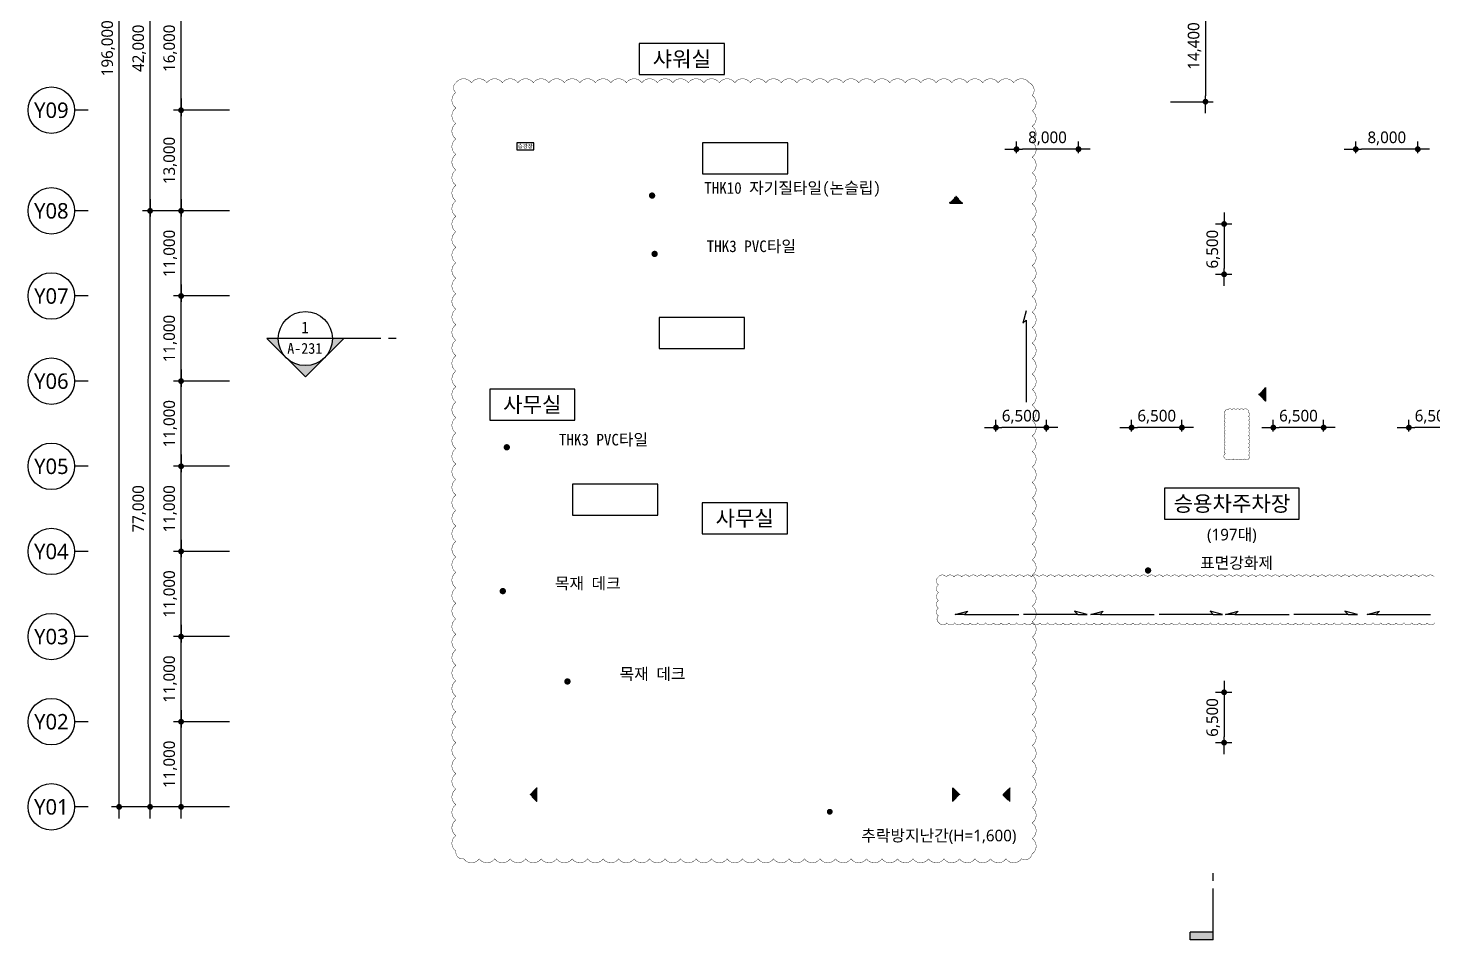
# Model space of a CAD drawing. Header units: millimetres. Extents: x 3546612 to 5615882, y 547008 to 3162891.
# Drawn here: x 4806612 to 4987964, y 2616200 to 2734002 of the extents above; entities that cross this region are included whole.
import ezdxf
from ezdxf.enums import TextEntityAlignment as Align

# ---------------------------------------------------------------- set-up
doc = ezdxf.new("R2010")
doc.units = ezdxf.units.MM
doc.linetypes.add('DASHDOTX2', pattern=[2, 1, -0.5, 0, -0.5])
for name, color, linetype, lineweight in [('A-AXIS-BUBL', 7, 'Continuous', 25), ('A-DIMS', 7, 'Continuous', 25), ('A-MKXS-LEAD', 7, 'Continuous', 25), ('A-MKXS-MAK1', 3, 'Continuous', 25), ('A-MKXS-MAK2', 3, 'DASHDOTX2', 25), ('A-MKXS-TEXT1', 3, 'Continuous', 25), ('A-MKXS-TEXT2', 7, 'Continuous', 25), ('A-XXXX-SYMB', 7, 'Continuous', 25), ('A-XXXX-TXT2', 3, 'Continuous', 25), ('REV-202205', 20, 'Continuous', 25)]:
    doc.layers.add(name, color=color, linetype=linetype, lineweight=lineweight)
doc.styles.add('HY울릉도L', font='')
doc.styles.add('XR-평면도$0$맑은 고딕', font='malgun.ttf')
doc.styles.add('돋움체', font='')
doc.styles.add('맑은고딕', font='malgun.ttf')
doc.styles.get('HY울릉도L').set_extended_font_data('HYwulM')
doc.styles.get('돋움체').set_extended_font_data('DotumChe')
doc.dimstyles.new('CDIM', dxfattribs={"dimtxt": 3, "dimasz": 1.5, "dimexe": 2, "dimexo": 1, "dimgap": 1, "dimtad": 1, "dimdec": 0, "dimrnd": 0.5, "dimzin": 0, "dimdsep": 32, "dimlunit": 6, "dimtxsty": 'HY울릉도L', "dimblk1": '_CIDOT', "dimblk2": '_CIDOT', "dimsah": 1, "dimcen": 5.5, "dimclrd": 2, "dimclre": 2, "dimclrt": 7, "dimadec": 0, "dimazin": 0, "dimtfac": 1, "dimtdec": 0, "dimtix": 1, "dimtmove": 2, "dimatfit": 1, "dimldrblk": '_CIDOT', "dimfxl": 1, "dimtolj": 1, "dimtzin": 0, "dimlwd": -1, "dimarcsym": 0})

# ---------------------------------------------------------------- blocks, each defined once
blk = doc.blocks.new('_CIDOT')
at = {"color": 0, "linetype": 'ByBlock'}
blk.add_line((2, 0), (-1, 0), dxfattribs=at)
at = {"color": 0, "linetype": 'ByBlock', "const_width": 0.5}
blk.add_lwpolyline([(-0.25, 0, 1), (0.25, 0, 1)], format="xyb", close=True, dxfattribs=at)
blk = doc.blocks.new('*D9')
at = {"layer": 'A-DIMS', "lineweight": -2, "transparency": 16777216}
for p, q in [((93193, 67121), (85943, 67121)), ((93193, 56121), (85943, 56121))]:
    blk.add_line(p, q, dxfattribs=at)
at = {"layer": 'A-DIMS', "transparency": 16777216}
blk.add_line((86943, 56871), (86943, 66371), dxfattribs=at)
at = {"layer": 'A-DIMS', "transparency": 16777216, "xscale": 750, "yscale": 750, "zscale": 750}
for p, rotation in [((86943, 67121), 90), ((86943, 56121), 270)]:
    blk.add_blockref('_CIDOT', p, dxfattribs=dict(at, rotation=rotation))
at = {"layer": 'A-DIMS', "color": 3, "transparency": 16777216, "insert": (85538, 61621), "char_height": 1500, "attachment_point": 5, "rotation": 90, "style": '맑은고딕'}
blk.add_mtext('\\A1;11,000', dxfattribs=at)
blk = doc.blocks.new('*D10')
at = {"layer": 'A-DIMS', "lineweight": -2, "transparency": 16777216}
for p, q in [((93193, 78121), (85943, 78121)), ((93193, 67121), (85943, 67121))]:
    blk.add_line(p, q, dxfattribs=at)
at = {"layer": 'A-DIMS', "transparency": 16777216}
blk.add_line((86943, 67871), (86943, 77371), dxfattribs=at)
at = {"layer": 'A-DIMS', "transparency": 16777216, "xscale": 750, "yscale": 750, "zscale": 750}
for p, rotation in [((86943, 78121), 90), ((86943, 67121), 270)]:
    blk.add_blockref('_CIDOT', p, dxfattribs=dict(at, rotation=rotation))
at = {"layer": 'A-DIMS', "color": 3, "transparency": 16777216, "insert": (85538, 72621), "char_height": 1500, "attachment_point": 5, "rotation": 90, "style": '맑은고딕'}
blk.add_mtext('\\A1;11,000', dxfattribs=at)
blk = doc.blocks.new('*D11')
at = {"layer": 'A-DIMS', "lineweight": -2, "transparency": 16777216}
for p, q in [((93193, 89121), (85943, 89121)), ((93193, 78121), (85943, 78121))]:
    blk.add_line(p, q, dxfattribs=at)
at = {"layer": 'A-DIMS', "transparency": 16777216}
blk.add_line((86943, 78871), (86943, 88371), dxfattribs=at)
at = {"layer": 'A-DIMS', "transparency": 16777216, "xscale": 750, "yscale": 750, "zscale": 750}
for p, rotation in [((86943, 89121), 90), ((86943, 78121), 270)]:
    blk.add_blockref('_CIDOT', p, dxfattribs=dict(at, rotation=rotation))
at = {"layer": 'A-DIMS', "color": 3, "transparency": 16777216, "insert": (85538, 83621), "char_height": 1500, "attachment_point": 5, "rotation": 90, "style": '맑은고딕'}
blk.add_mtext('\\A1;11,000', dxfattribs=at)
blk = doc.blocks.new('*D12')
at = {"layer": 'A-DIMS', "lineweight": -2, "transparency": 16777216}
for p, q in [((93193, 100121), (85943, 100121)), ((93193, 89121), (85943, 89121))]:
    blk.add_line(p, q, dxfattribs=at)
at = {"layer": 'A-DIMS', "transparency": 16777216}
blk.add_line((86943, 89871), (86943, 99371), dxfattribs=at)
at = {"layer": 'A-DIMS', "transparency": 16777216, "xscale": 750, "yscale": 750, "zscale": 750}
for p, rotation in [((86943, 100121), 90), ((86943, 89121), 270)]:
    blk.add_blockref('_CIDOT', p, dxfattribs=dict(at, rotation=rotation))
at = {"layer": 'A-DIMS', "color": 3, "transparency": 16777216, "insert": (85538, 94621), "char_height": 1500, "attachment_point": 5, "rotation": 90, "style": '맑은고딕'}
blk.add_mtext('\\A1;11,000', dxfattribs=at)
blk = doc.blocks.new('*D13')
at = {"layer": 'A-DIMS', "lineweight": -2, "transparency": 16777216}
for p, q in [((93193, 111121), (85943, 111121)), ((93193, 100121), (85943, 100121))]:
    blk.add_line(p, q, dxfattribs=at)
at = {"layer": 'A-DIMS', "transparency": 16777216}
blk.add_line((86943, 100871), (86943, 110371), dxfattribs=at)
at = {"layer": 'A-DIMS', "transparency": 16777216, "xscale": 750, "yscale": 750, "zscale": 750}
for p, rotation in [((86943, 111121), 90), ((86943, 100121), 270)]:
    blk.add_blockref('_CIDOT', p, dxfattribs=dict(at, rotation=rotation))
at = {"layer": 'A-DIMS', "color": 3, "transparency": 16777216, "insert": (85538, 105621), "char_height": 1500, "attachment_point": 5, "rotation": 90, "style": '맑은고딕'}
blk.add_mtext('\\A1;11,000', dxfattribs=at)
blk = doc.blocks.new('*D14')
at = {"layer": 'A-DIMS', "lineweight": -2, "transparency": 16777216}
for p, q in [((93193, 122121), (85943, 122121)), ((93193, 111121), (85943, 111121))]:
    blk.add_line(p, q, dxfattribs=at)
at = {"layer": 'A-DIMS', "transparency": 16777216}
blk.add_line((86943, 111871), (86943, 121371), dxfattribs=at)
at = {"layer": 'A-DIMS', "transparency": 16777216, "xscale": 750, "yscale": 750, "zscale": 750}
for p, rotation in [((86943, 122121), 90), ((86943, 111121), 270)]:
    blk.add_blockref('_CIDOT', p, dxfattribs=dict(at, rotation=rotation))
at = {"layer": 'A-DIMS', "color": 3, "transparency": 16777216, "insert": (85538, 116621), "char_height": 1500, "attachment_point": 5, "rotation": 90, "style": '맑은고딕'}
blk.add_mtext('\\A1;11,000', dxfattribs=at)
blk = doc.blocks.new('*D15')
at = {"layer": 'A-DIMS', "lineweight": -2, "transparency": 16777216}
for p, q in [((93193, 135121), (85943, 135121)), ((93193, 122121), (85943, 122121))]:
    blk.add_line(p, q, dxfattribs=at)
at = {"layer": 'A-DIMS', "transparency": 16777216}
blk.add_line((86943, 122871), (86943, 134371), dxfattribs=at)
at = {"layer": 'A-DIMS', "transparency": 16777216, "xscale": 750, "yscale": 750, "zscale": 750}
for p, rotation in [((86943, 135121), 90), ((86943, 122121), 270)]:
    blk.add_blockref('_CIDOT', p, dxfattribs=dict(at, rotation=rotation))
at = {"layer": 'A-DIMS', "color": 3, "transparency": 16777216, "insert": (85538, 128621), "char_height": 1500, "attachment_point": 5, "rotation": 90, "style": '맑은고딕'}
blk.add_mtext('\\A1;13,000', dxfattribs=at)
blk = doc.blocks.new('*D16')
at = {"layer": 'A-DIMS', "lineweight": -2, "transparency": 16777216}
for p, q in [((93193, 151121), (85943, 151121)), ((93193, 135121), (85943, 135121))]:
    blk.add_line(p, q, dxfattribs=at)
at = {"layer": 'A-DIMS', "transparency": 16777216}
blk.add_line((86943, 135871), (86943, 150371), dxfattribs=at)
at = {"layer": 'A-DIMS', "transparency": 16777216, "xscale": 750, "yscale": 750, "zscale": 750}
for p, rotation in [((86943, 151121), 90), ((86943, 135121), 270)]:
    blk.add_blockref('_CIDOT', p, dxfattribs=dict(at, rotation=rotation))
at = {"layer": 'A-DIMS', "color": 3, "transparency": 16777216, "insert": (85538, 143121), "char_height": 1500, "attachment_point": 5, "rotation": 90, "style": '맑은고딕'}
blk.add_mtext('\\A1;16,000', dxfattribs=at)
blk = doc.blocks.new('*D25')
at = {"layer": 'A-DIMS', "lineweight": -2, "transparency": 16777216}
for p, q in [((93193, 122121), (81943, 122121)), ((93193, 45121), (81943, 45121))]:
    blk.add_line(p, q, dxfattribs=at)
at = {"layer": 'A-DIMS', "transparency": 16777216}
blk.add_line((82943, 45871), (82943, 121371), dxfattribs=at)
at = {"layer": 'A-DIMS', "transparency": 16777216, "xscale": 750, "yscale": 750, "zscale": 750}
for p, rotation in [((82943, 122121), 90), ((82943, 45121), 270)]:
    blk.add_blockref('_CIDOT', p, dxfattribs=dict(at, rotation=rotation))
at = {"layer": 'A-DIMS', "color": 3, "transparency": 16777216, "insert": (81542, 83621), "char_height": 1500, "attachment_point": 5, "rotation": 90, "style": '맑은고딕'}
blk.add_mtext('\\A1;77,000', dxfattribs=at)
blk = doc.blocks.new('*D26')
at = {"layer": 'A-DIMS', "lineweight": -2, "transparency": 16777216}
for p, q in [((93193, 241121), (77943, 241121)), ((93193, 45121), (77943, 45121))]:
    blk.add_line(p, q, dxfattribs=at)
at = {"layer": 'A-DIMS', "transparency": 16777216}
blk.add_line((78943, 45871), (78943, 240371), dxfattribs=at)
at = {"layer": 'A-DIMS', "transparency": 16777216, "xscale": 750, "yscale": 750, "zscale": 750}
for p, rotation in [((78943, 241121), 90), ((78943, 45121), 270)]:
    blk.add_blockref('_CIDOT', p, dxfattribs=dict(at, rotation=rotation))
at = {"layer": 'A-DIMS', "color": 3, "transparency": 16777216, "insert": (77538, 143121), "char_height": 1500, "attachment_point": 5, "rotation": 90, "style": '맑은고딕'}
blk.add_mtext('\\A1;196,000', dxfattribs=at)
blk = doc.blocks.new('*D27')
at = {"layer": 'A-DIMS', "lineweight": -2, "transparency": 16777216}
for p, q in [((93193, 56121), (85943, 56121)), ((93193, 45121), (85943, 45121))]:
    blk.add_line(p, q, dxfattribs=at)
at = {"layer": 'A-DIMS', "transparency": 16777216}
blk.add_line((86943, 45871), (86943, 55371), dxfattribs=at)
at = {"layer": 'A-DIMS', "transparency": 16777216, "xscale": 750, "yscale": 750, "zscale": 750}
for p, rotation in [((86943, 56121), 90), ((86943, 45121), 270)]:
    blk.add_blockref('_CIDOT', p, dxfattribs=dict(at, rotation=rotation))
at = {"layer": 'A-DIMS', "color": 3, "transparency": 16777216, "insert": (85538, 50621), "char_height": 1500, "attachment_point": 5, "rotation": 90, "style": '맑은고딕'}
blk.add_mtext('\\A1;11,000', dxfattribs=at)
blk = doc.blocks.new('*D28')
at = {"layer": 'A-DIMS', "lineweight": -2, "transparency": 16777216}
for p, q in [((93193, 164121), (81943, 164121)), ((93193, 122121), (81943, 122121))]:
    blk.add_line(p, q, dxfattribs=at)
at = {"layer": 'A-DIMS', "transparency": 16777216}
blk.add_line((82943, 122871), (82943, 163371), dxfattribs=at)
at = {"layer": 'A-DIMS', "transparency": 16777216, "xscale": 750, "yscale": 750, "zscale": 750}
for p, rotation in [((82943, 164121), 90), ((82943, 122121), 270)]:
    blk.add_blockref('_CIDOT', p, dxfattribs=dict(at, rotation=rotation))
at = {"layer": 'A-DIMS', "color": 3, "transparency": 16777216, "insert": (81542, 143121), "char_height": 1500, "attachment_point": 5, "rotation": 90, "style": '맑은고딕'}
blk.add_mtext('\\A1;42,000', dxfattribs=at)
blk = doc.blocks.new('*D70')
at = {"layer": 'A-DIMS', "lineweight": -2, "transparency": 16777216}
for p, q in [((4954106, 2738891), (4959606, 2738891)), ((4954106, 2724491), (4959606, 2724491))]:
    blk.add_line(p, q, dxfattribs=at)
at = {"layer": 'A-DIMS', "transparency": 16777216}
blk.add_line((4958606, 2738141), (4958606, 2725241), dxfattribs=at)
at = {"layer": 'A-DIMS', "transparency": 16777216, "xscale": 750, "yscale": 750, "zscale": 750}
for p, rotation in [((4958606, 2738891), 90), ((4958606, 2724491), 270)]:
    blk.add_blockref('_CIDOT', p, dxfattribs=dict(at, rotation=rotation))
at = {"layer": 'A-DIMS', "color": 3, "transparency": 16777216, "insert": (4957201, 2731691), "char_height": 1500, "attachment_point": 5, "rotation": 90, "style": '맑은고딕'}
blk.add_mtext('\\A1;14,400', dxfattribs=at)
blk = doc.blocks.new('*D71')
at = {"layer": 'A-DIMS', "lineweight": -2, "transparency": 16777216}
for p, q in [((4959912, 2708691), (4962012, 2708691)), ((4959912, 2702191), (4962012, 2702191))]:
    blk.add_line(p, q, dxfattribs=at)
at = {"layer": 'A-DIMS', "transparency": 16777216}
blk.add_line((4961012, 2707941), (4961012, 2702941), dxfattribs=at)
at = {"layer": 'A-DIMS', "transparency": 16777216, "xscale": 750, "yscale": 750, "zscale": 750}
for p, rotation in [((4961012, 2708691), 90), ((4961012, 2702191), 270)]:
    blk.add_blockref('_CIDOT', p, dxfattribs=dict(at, rotation=rotation))
at = {"layer": 'A-DIMS', "color": 3, "transparency": 16777216, "insert": (4959611, 2705441), "char_height": 1500, "attachment_point": 5, "rotation": 90, "style": '맑은고딕'}
blk.add_mtext('\\A1;6,500', dxfattribs=at)
blk = doc.blocks.new('*D81')
at = {"layer": 'A-DIMS', "lineweight": -2, "transparency": 16777216}
for p, q in [((4934212, 2717854), (4934212, 2719354)), ((4942212, 2717854), (4942212, 2719354))]:
    blk.add_line(p, q, dxfattribs=at)
at = {"layer": 'A-DIMS', "transparency": 16777216}
blk.add_line((4941462, 2718354), (4934962, 2718354), dxfattribs=at)
at = {"layer": 'A-DIMS', "transparency": 16777216, "xscale": 750, "yscale": 750, "zscale": 750}
for p, rotation in [((4934212, 2718354), 180.0000000000034), ((4942212, 2718354), 3.357314426466474e-12)]:
    blk.add_blockref('_CIDOT', p, dxfattribs=dict(at, rotation=rotation))
at = {"layer": 'A-DIMS', "color": 3, "transparency": 16777216, "insert": (4938212, 2719755), "char_height": 1500, "attachment_point": 5, "style": '맑은고딕'}
blk.add_mtext('\\A1;8,000', dxfattribs=at)
blk = doc.blocks.new('*D82')
at = {"layer": 'A-DIMS', "lineweight": -2, "transparency": 16777216}
for p, q in [((4978012, 2717854), (4978012, 2719354)), ((4986012, 2717854), (4986012, 2719354))]:
    blk.add_line(p, q, dxfattribs=at)
at = {"layer": 'A-DIMS', "transparency": 16777216}
blk.add_line((4985262, 2718354), (4978762, 2718354), dxfattribs=at)
at = {"layer": 'A-DIMS', "transparency": 16777216, "xscale": 750, "yscale": 750, "zscale": 750}
for p, rotation in [((4978012, 2718354), 180.0000000000034), ((4986012, 2718354), 3.357314426466474e-12)]:
    blk.add_blockref('_CIDOT', p, dxfattribs=dict(at, rotation=rotation))
at = {"layer": 'A-DIMS', "color": 3, "transparency": 16777216, "insert": (4982012, 2719755), "char_height": 1500, "attachment_point": 5, "style": '맑은고딕'}
blk.add_mtext('\\A1;8,000', dxfattribs=at)
blk = doc.blocks.new('*D83')
at = {"layer": 'A-DIMS', "lineweight": -2, "transparency": 16777216}
for p, q in [((4984862, 2681891), (4984862, 2683391)), ((4991362, 2681891), (4991362, 2683391))]:
    blk.add_line(p, q, dxfattribs=at)
at = {"layer": 'A-DIMS', "transparency": 16777216}
blk.add_line((4990612, 2682391), (4985612, 2682391), dxfattribs=at)
at = {"layer": 'A-DIMS', "transparency": 16777216, "xscale": 750, "yscale": 750, "zscale": 750}
for p, rotation in [((4984862, 2682391), 179.9999999999795), ((4991362, 2682391), 359.9999999999795)]:
    blk.add_blockref('_CIDOT', p, dxfattribs=dict(at, rotation=rotation))
at = {"layer": 'A-DIMS', "color": 3, "transparency": 16777216, "insert": (4988112, 2683792), "char_height": 1500, "attachment_point": 5, "style": '맑은고딕'}
blk.add_mtext('\\A1;6,500', dxfattribs=at)
blk = doc.blocks.new('글_일반주차')
at = {"layer": 'A-XXXX-TXT2', "color": 0}
blk.add_lwpolyline([(-8700, -2000), (8700, -2000), (8700, 2000), (-8700, 2000)], close=True, dxfattribs=at)
at = {"layer": 'A-XXXX-TXT2', "style": '맑은고딕'}
blk.add_text('승용차주차장', height=2000, dxfattribs=at).set_placement((0, 0), align=Align.MIDDLE_CENTER)
blk = doc.blocks.new('글_사무실')
at = {"layer": 'A-XXXX-TXT2', "color": 0}
blk.add_lwpolyline([(-5500, -2000), (5500, -2000), (5500, 2000), (-5500, 2000)], close=True, dxfattribs=at)
at = {"layer": 'A-XXXX-TXT2', "style": '맑은고딕'}
blk.add_text('사무실', height=2000, dxfattribs=at).set_placement((0, 0), align=Align.MIDDLE_CENTER)
blk = doc.blocks.new('글_샤워실')
at = {"layer": 'A-XXXX-TXT2', "color": 0}
blk.add_lwpolyline([(-5500, -2000), (5500, -2000), (5500, 2000), (-5500, 2000)], close=True, dxfattribs=at)
at = {"layer": 'A-XXXX-TXT2', "style": '맑은고딕'}
blk.add_text('샤워실', height=2000, dxfattribs=at).set_placement((0, 0), align=Align.MIDDLE_CENTER)
blk = doc.blocks.new('*D177')
at = {"layer": 'A-DIMS', "lineweight": -2, "transparency": 16777216}
for p, q in [((4967362, 2681891), (4967362, 2683391)), ((4973862, 2681891), (4973862, 2683391))]:
    blk.add_line(p, q, dxfattribs=at)
at = {"layer": 'A-DIMS', "transparency": 16777216}
blk.add_line((4973112, 2682391), (4968112, 2682391), dxfattribs=at)
at = {"layer": 'A-DIMS', "transparency": 16777216, "xscale": 750, "yscale": 750, "zscale": 750}
for p, rotation in [((4967362, 2682391), 179.9999999999795), ((4973862, 2682391), 359.9999999999795)]:
    blk.add_blockref('_CIDOT', p, dxfattribs=dict(at, rotation=rotation))
at = {"layer": 'A-DIMS', "color": 3, "transparency": 16777216, "insert": (4970612, 2683792), "char_height": 1500, "attachment_point": 5, "style": '맑은고딕'}
blk.add_mtext('\\A1;6,500', dxfattribs=at)
blk = doc.blocks.new('*D178')
at = {"layer": 'A-DIMS', "lineweight": -2, "transparency": 16777216}
for p, q in [((4949062, 2681891), (4949062, 2683391)), ((4955562, 2681891), (4955562, 2683391))]:
    blk.add_line(p, q, dxfattribs=at)
at = {"layer": 'A-DIMS', "transparency": 16777216}
blk.add_line((4954812, 2682391), (4949812, 2682391), dxfattribs=at)
at = {"layer": 'A-DIMS', "transparency": 16777216, "xscale": 750, "yscale": 750, "zscale": 750}
for p, rotation in [((4949062, 2682391), 179.9999999999795), ((4955562, 2682391), 359.9999999999795)]:
    blk.add_blockref('_CIDOT', p, dxfattribs=dict(at, rotation=rotation))
at = {"layer": 'A-DIMS', "color": 3, "transparency": 16777216, "insert": (4952312, 2683792), "char_height": 1500, "attachment_point": 5, "style": '맑은고딕'}
blk.add_mtext('\\A1;6,500', dxfattribs=at)
blk = doc.blocks.new('*D179')
at = {"layer": 'A-DIMS', "lineweight": -2, "transparency": 16777216}
for p, q in [((4931562, 2681891), (4931562, 2683391)), ((4938062, 2681891), (4938062, 2683391))]:
    blk.add_line(p, q, dxfattribs=at)
at = {"layer": 'A-DIMS', "transparency": 16777216}
blk.add_line((4937312, 2682391), (4932312, 2682391), dxfattribs=at)
at = {"layer": 'A-DIMS', "transparency": 16777216, "xscale": 750, "yscale": 750, "zscale": 750}
for p, rotation in [((4931562, 2682391), 179.9999999999795), ((4938062, 2682391), 359.9999999999795)]:
    blk.add_blockref('_CIDOT', p, dxfattribs=dict(at, rotation=rotation))
at = {"layer": 'A-DIMS', "color": 3, "transparency": 16777216, "insert": (4934812, 2683792), "char_height": 1500, "attachment_point": 5, "style": '맑은고딕'}
blk.add_mtext('\\A1;6,500', dxfattribs=at)
blk = doc.blocks.new('*D180')
at = {"layer": 'A-DIMS', "lineweight": -2, "transparency": 16777216}
for p, q in [((4959912, 2648191), (4962012, 2648191)), ((4959912, 2641691), (4962012, 2641691))]:
    blk.add_line(p, q, dxfattribs=at)
at = {"layer": 'A-DIMS', "transparency": 16777216}
blk.add_line((4961012, 2647441), (4961012, 2642441), dxfattribs=at)
at = {"layer": 'A-DIMS', "transparency": 16777216, "xscale": 750, "yscale": 750, "zscale": 750}
for p, rotation in [((4961012, 2648191), 90), ((4961012, 2641691), 270)]:
    blk.add_blockref('_CIDOT', p, dxfattribs=dict(at, rotation=rotation))
at = {"layer": 'A-DIMS', "color": 3, "transparency": 16777216, "insert": (4959611, 2644941), "char_height": 1500, "attachment_point": 5, "rotation": 90, "style": '맑은고딕'}
blk.add_mtext('\\A1;6,500', dxfattribs=at)
blk = doc.blocks.new('A$C46A32BF9')
at = {"layer": 'A-MKXS-MAK1'}
h = blk.add_hatch(color=256, dxfattribs=at)
h.paths.add_polyline_path([(102983, 100671), (105457, 103146, -0.4142136), (100508, 103146)])
h.paths.add_polyline_path([(105457, 103146), (107932, 105621), (106483, 105621, -0.1989124)])
h.paths.add_polyline_path([(100508, 103146, -0.1989124), (99483, 105621), (98033, 105621)])
blk.add_hatch(color=256, dxfattribs=at).paths.add_polyline_path([(217193, 28930), (217193, 27930), (220193, 27930), (220193, 28930)])
for p, q in [((98033, 105621), (102983, 100671)), ((112710, 105621), (98033, 105621)), ((107932, 105621), (102983, 100671)), ((114710, 105621), (113710, 105621)), ((220193, 35559), (220193, 36559)), ((220193, 27930), (220193, 34559)), ((217193, 27930), (217193, 28930)), ((220193, 28930), (217193, 28930)), ((220193, 27930), (217193, 27930))]:
    blk.add_line(p, q, dxfattribs=at)
blk.add_circle((102983, 105621), 3500, dxfattribs=at)
at = {"layer": 'A-MKXS-TEXT2', "style": '돋움체'}
for s, height, p in [('1', 1500, (102941, 107063)), ('A-231', 1400, (102912, 104343))]:
    blk.add_text(s, height=height, dxfattribs=at).set_placement(p, align=Align.MIDDLE)
blk = doc.blocks.new('글_승강장')
at = {"layer": 'A-XXXX-TXT2', "color": 0, "ltscale": 100}
blk.add_lwpolyline([(-1100, 450), (-1100, -450), (1100, -450), (1100, 450)], close=True, dxfattribs=at)
at = {"layer": 'A-XXXX-TXT2', "ltscale": 100, "style": 'XR-평면도$0$맑은 고딕'}
blk.add_text('승강장', height=500, dxfattribs=at).set_placement((0, 0), align=Align.MIDDLE_CENTER)
blk = doc.blocks.new('DIM(210222)')
for p, q in [((74943, 135120.6), (73193, 135120.6)), ((74943, 122120.6), (73193, 122120.6)), ((74943, 111120.6), (73193, 111120.6)), ((74943, 100120.6), (73193, 100120.6)), ((74943, 89120.6), (73193, 89120.6)), ((74943, 78120.6), (73193, 78120.6)), ((74943, 67120.6), (73193, 67120.6)), ((74943, 56120.6), (73193, 56120.6)), ((74943, 45120.6), (73193, 45120.6))]:
    blk.add_line(p, q)
at = {"layer": 'A-AXIS-BUBL', "ltscale": 0.2}
for centre in [(70193, 135120.6), (70193, 122120.6), (70193, 111120.6), (70193, 100120.6), (70193, 89120.6), (70193, 78120.6), (70193, 67120.6), (70193, 56120.6), (70193, 45120.6)]:
    blk.add_circle(centre, 3000, dxfattribs=at)
at = {"layer": 'A-XXXX-TXT2', "ltscale": 0.2, "style": '맑은고딕'}
for s, p in [('Y09', (70193, 135120.6)), ('Y08', (70193, 122120.6)), ('Y07', (70193, 111120.6)), ('Y06', (70193, 100120.6)), ('Y05', (70193, 89120.6)), ('Y04', (70193, 78120.6)), ('Y03', (70193, 67120.6)), ('Y02', (70193, 56120.6)), ('Y01', (70193, 45120.6))]:
    blk.add_text(s, height=2000, dxfattribs=at).set_placement(p, align=Align.MIDDLE)
at = {"layer": 'A-DIMS'}
for p1, p2, distance, picture, middle in [((93693, 45120.6), (93693, 241120.6), 14750, '*D26', (77538.1, 143120.6)), ((93693, 122120.6), (93693, 164120.6), 10750, '*D28', (81542.2, 143120.6)), ((93693, 135120.6), (93693, 151120.6), 6750, '*D16', (85538.1, 143120.6)), ((93693, 122120.6), (93693, 135120.6), 6750, '*D15', (85538.1, 128620.6)), ((93693, 45120.6), (93693, 122120.6), 10750, '*D25', (81542.2, 83620.6)), ((93693, 111120.6), (93693, 122120.6), 6750, '*D14', (85538.1, 116620.6)), ((93693, 100120.6), (93693, 111120.6), 6750, '*D13', (85538.1, 105620.6)), ((93693, 89120.6), (93693, 100120.6), 6750, '*D12', (85538.1, 94620.6)), ((93693, 78120.6), (93693, 89120.6), 6750, '*D11', (85538.1, 83620.6)), ((93693, 67120.6), (93693, 78120.6), 6750, '*D10', (85538.1, 72620.6)), ((93693, 56120.6), (93693, 67120.6), 6750, '*D9', (85538.1, 61620.6)), ((93693, 45120.6), (93693, 56120.6), 6750, '*D27', (85538.1, 50620.6))]:
    dim = blk.add_aligned_dim(p1=p1, p2=p2, distance=distance, dimstyle='CDIM', override={"dimscale": 500, "dimtxsty": '맑은고딕', "dimclrd": 256, "dimclre": 256, "dimclrt": 3}, dxfattribs=at)
    dim.commit()
    dim.dimension.update_dxf_attribs({"geometry": picture, "text_midpoint": middle})

msp = doc.modelspace()

# ---------------------------------------------------------------- hatches: boundary and pattern name
h = msp.add_hatch(color=240)
h.dxf.hatch_style = 1
h.paths.add_polyline_path([(4927261.8, 2711360.7), (4926382, 2712240.5), (4925502.3, 2711360.7)])
h = msp.add_hatch(color=240)
h.dxf.hatch_style = 1
h.paths.add_polyline_path([(4966342.3, 2685791.3), (4965462.6, 2686671), (4966342.3, 2687550.8)])
h = msp.add_hatch(color=240)
h.dxf.hatch_style = 1
h.paths.add_polyline_path([(4872292.3, 2635841.2), (4871412.6, 2634961.4), (4872292.3, 2634081.7)])
h = msp.add_hatch(color=240)
h.dxf.hatch_style = 1
h.paths.add_polyline_path([(4925981.3, 2635841.2), (4926861.1, 2634961.4), (4925981.3, 2634081.7)])
h = msp.add_hatch(color=240)
h.dxf.hatch_style = 1
h.paths.add_polyline_path([(4933342.3, 2635841.2), (4932462.6, 2634961.4), (4933342.3, 2634081.7)])

# ---------------------------------------------------------------- linework, layer by layer
at = {"layer": 'A-MKXS-LEAD'}
for points, const_width in [([(4886958.6, 2712383.8, 1), (4887373.2, 2712342.4, 1)], 400), ([(4887287.5, 2704847.9, 1), (4887702.1, 2704806.5, 1)], 400), ([(4868200.7, 2679863.8, 1), (4868615.3, 2679822.3, 1)], 400), ([(4950982.9, 2663950.8, 1), (4951397.5, 2663909.3, 1)], 400), ([(4867683.7, 2661285.5, 1), (4868098.3, 2661244.1, 1)], 400), ([(4876035.9, 2649607.3, 1), (4876450.5, 2649565.9, 1)], 400), ([(4909914.7, 2632757.4, 1), (4910289.7, 2632757.4, 1)], 375)]:
    msp.add_lwpolyline(points, format="xyb", close=True, dxfattribs=dict(at, const_width=const_width))
at = {"layer": 'A-MKXS-MAK2', "color": 240}
for points in [[(4927261.8, 2711360.7), (4926382, 2712240.5), (4925502.3, 2711360.7)], [(4966342.3, 2685791.3), (4965462.6, 2686671), (4966342.3, 2687550.8)], [(4872292.3, 2635841.2), (4871412.6, 2634961.4), (4872292.3, 2634081.7)], [(4925981.3, 2635841.2), (4926861.1, 2634961.4), (4925981.3, 2634081.7)], [(4933342.3, 2635841.2), (4932462.6, 2634961.4), (4933342.3, 2634081.7)]]:
    msp.add_lwpolyline(points, close=True, dxfattribs=at)
at = {"layer": 'A-XXXX-SYMB'}
for points in [[(4935446.5, 2697477.9), (4935046.5, 2695877.9), (4935446.5, 2696277.9), (4935446.5, 2685658.1)], [(4927508.6, 2658251.1), (4926308.6, 2658251.1), (4927908.6, 2658651.1), (4927508.6, 2658251.1), (4934500.4, 2658251.1)], [(4942115, 2658251.1), (4943315, 2658251.1), (4941715, 2658651.1), (4942115, 2658251.1), (4935123.2, 2658251.1)], [(4945008.6, 2658251.1), (4943808.6, 2658251.1), (4945408.6, 2658651.1), (4945008.6, 2658251.1), (4952000.4, 2658251.1)], [(4959615, 2658251.1), (4960815, 2658251.1), (4959215, 2658651.1), (4959615, 2658251.1), (4952623.2, 2658251.1)], [(4962408.6, 2658251.1), (4961208.6, 2658251.1), (4962808.6, 2658651.1), (4962408.6, 2658251.1), (4969400.4, 2658251.1)], [(4977015, 2658251.1), (4978215, 2658251.1), (4976615, 2658651.1), (4977015, 2658251.1), (4970023.2, 2658251.1)], [(4980660.8, 2658251.1), (4979460.8, 2658251.1), (4981060.8, 2658651.1), (4980660.8, 2658251.1), (4987652.6, 2658251.1)]]:
    msp.add_lwpolyline(points, dxfattribs=at)
at = {"layer": 'A-XXXX-TXT2', "color": 0}
for points in [[(4893688.5, 2715170.8), (4904688.5, 2715170.8), (4904688.5, 2719170.8), (4893688.5, 2719170.8)], [(4888093.1, 2692620.6), (4899093.1, 2692620.6), (4899093.1, 2696620.6), (4888093.1, 2696620.6)], [(4876891, 2671061.8), (4887891, 2671061.8), (4887891, 2675061.8), (4876891, 2675061.8)]]:
    msp.add_lwpolyline(points, close=True, dxfattribs=at)
at = {"layer": 'REV-202205', "const_width": 50}
for points in [[(4861845.2, 2726933.5, -0.52056705), (4863845.2, 2726933.5, -0.52056705), (4865845.2, 2726933.5, -0.52056705), (4867845.2, 2726933.5, -0.52056705), (4869845.2, 2726933.5, -0.52056705), (4871845.2, 2726933.5, -0.52056705), (4873845.2, 2726933.5, -0.52056705), (4875845.2, 2726933.5, -0.52056705), (4877845.2, 2726933.5, -0.52056705), (4879845.2, 2726933.5, -0.52056705), (4881845.2, 2726933.5, -0.52056705), (4883845.2, 2726933.5, -0.52056705), (4885845.2, 2726933.5, -0.52056705), (4887845.2, 2726933.5, -0.52056705), (4889845.2, 2726933.5, -0.52056705), (4891845.2, 2726933.5, -0.52056705), (4893845.2, 2726933.5, -0.52056705), (4895845.2, 2726933.5, -0.52056705), (4897845.2, 2726933.5, -0.52056705), (4899845.2, 2726933.5, -0.52056705), (4901845.2, 2726933.5, -0.52056705), (4903845.2, 2726933.5, -0.52056705), (4905845.2, 2726933.5, -0.52056705), (4907845.2, 2726933.5, -0.52056705), (4909845.2, 2726933.5, -0.52056705), (4911845.2, 2726933.5, -0.52056705), (4913845.2, 2726933.5, -0.52056705), (4915845.2, 2726933.5, -0.52056705), (4917845.2, 2726933.5, -0.52056705), (4919845.2, 2726933.5, -0.52056705), (4921845.2, 2726933.5, -0.52056705), (4923845.2, 2726933.5, -0.52056705), (4925845.2, 2726933.5, -0.52056705), (4927845.2, 2726933.5, -0.52056705), (4929845.2, 2726933.5, -0.52056705), (4931845.2, 2726933.5, -0.52056705), (4933845.2, 2726933.5, -0.52056705), (4935845.2, 2726933.5, -0.52056705), (4936221.6, 2725309.8, -0.52056705), (4936221.6, 2723309.8, -0.52056705), (4936221.6, 2721309.8, -0.52056705), (4936221.6, 2719309.8, -0.52056705), (4936221.6, 2717309.8, -0.52056705), (4936221.6, 2715309.8, -0.52056705), (4936221.6, 2713309.8, -0.52056705), (4936221.6, 2711309.8, -0.52056705), (4936221.6, 2709309.8, -0.52056705), (4936221.6, 2707309.8, -0.52056705), (4936221.6, 2705309.8, -0.52056705), (4936221.6, 2703309.8, -0.52056705), (4936221.6, 2701309.8, -0.52056705), (4936221.6, 2699309.8, -0.52056705), (4936221.6, 2697309.8, -0.52056705), (4936221.6, 2695309.8, -0.52056705), (4936221.6, 2693309.8, -0.52056705), (4936221.6, 2691309.8, -0.52056705), (4936221.6, 2689309.8, -0.52056705), (4936221.6, 2687309.8, -0.52056705), (4936221.6, 2685309.8, -0.52056705), (4936221.6, 2683309.8, -0.52056705), (4936221.6, 2681309.8, -0.52056705), (4936221.6, 2679309.8, -0.52056705), (4936221.6, 2677309.8, -0.52056705), (4936221.6, 2675309.8, -0.52056705), (4936221.6, 2673309.8, -0.52056705), (4936221.6, 2671309.8, -0.52056705), (4936221.6, 2669309.8, -0.52056705), (4936221.6, 2667309.8, -0.52056705), (4936221.6, 2665309.8, -0.52056705), (4936221.6, 2663309.8, -0.52056705), (4936221.6, 2661309.8, -0.52056705), (4936221.6, 2659309.8, -0.52056705), (4936221.6, 2657309.8, -0.52056705), (4936221.6, 2655309.8, -0.52056705), (4936221.6, 2653309.8, -0.52056705), (4936221.6, 2651309.8, -0.52056705), (4936221.6, 2649309.8, -0.52056705), (4936221.6, 2647309.8, -0.52056705), (4936221.6, 2645309.8, -0.52056705), (4936221.6, 2643309.8, -0.52056705), (4936221.6, 2641309.8, -0.52056705), (4936221.6, 2639309.8, -0.52056705), (4936221.6, 2637309.8, -0.52056705), (4936221.6, 2635309.8, -0.52056705), (4936221.6, 2633309.8, -0.52056705), (4936221.6, 2631309.8, -0.52056705), (4936221.6, 2629309.8, -0.52056705), (4936221.6, 2627309.8, -0.52056705), (4934847.8, 2626683.6, -0.52056705), (4932847.8, 2626683.6, -0.52056705), (4930847.8, 2626683.6, -0.52056705), (4928847.8, 2626683.6, -0.52056705), (4926847.8, 2626683.6, -0.52056705), (4924847.8, 2626683.6, -0.52056705), (4922847.8, 2626683.6, -0.52056705), (4920847.8, 2626683.6, -0.52056705), (4918847.8, 2626683.6, -0.52056705), (4916847.8, 2626683.6, -0.52056705), (4914847.8, 2626683.6, -0.52056705), (4912847.8, 2626683.6, -0.52056705), (4910847.8, 2626683.6, -0.52056705), (4908847.8, 2626683.6, -0.52056705), (4906847.8, 2626683.6, -0.52056705), (4904847.8, 2626683.6, -0.52056705), (4902847.8, 2626683.6, -0.52056705), (4900847.8, 2626683.6, -0.52056705), (4898847.8, 2626683.6, -0.52056705), (4896847.8, 2626683.6, -0.52056705), (4894847.8, 2626683.6, -0.52056705), (4892847.8, 2626683.6, -0.52056705), (4890847.8, 2626683.6, -0.52056705), (4888847.8, 2626683.6, -0.52056705), (4886847.8, 2626683.6, -0.52056705), (4884847.8, 2626683.6, -0.52056705), (4882847.8, 2626683.6, -0.52056705), (4880847.8, 2626683.6, -0.52056705), (4878847.8, 2626683.6, -0.52056705), (4876847.8, 2626683.6, -0.52056705), (4874847.8, 2626683.6, -0.52056705), (4872847.8, 2626683.6, -0.52056705), (4870847.8, 2626683.6, -0.52056705), (4868847.8, 2626683.6, -0.52056705), (4866847.8, 2626683.6, -0.52056705), (4864847.8, 2626683.6, -0.52056705), (4862847.8, 2626683.6, -0.52056705), (4861845.2, 2627681, -0.52056705), (4861845.2, 2629681, -0.52056705), (4861845.2, 2631681, -0.52056705), (4861845.2, 2633681, -0.52056705), (4861845.2, 2635681, -0.52056705), (4861845.2, 2637681, -0.52056705), (4861845.2, 2639681, -0.52056705), (4861845.2, 2641681, -0.52056705), (4861845.2, 2643681, -0.52056705), (4861845.2, 2645681, -0.52056705), (4861845.2, 2647681, -0.52056705), (4861845.2, 2649681, -0.52056705), (4861845.2, 2651681, -0.52056705), (4861845.2, 2653681, -0.52056705), (4861845.2, 2655681, -0.52056705), (4861845.2, 2657681, -0.52056705), (4861845.2, 2659681, -0.52056705), (4861845.2, 2661681, -0.52056705), (4861845.2, 2663681, -0.52056705), (4861845.2, 2665681, -0.52056705), (4861845.2, 2667681, -0.52056705), (4861845.2, 2669681, -0.52056705), (4861845.2, 2671681, -0.52056705), (4861845.2, 2673681, -0.52056705), (4861845.2, 2675681, -0.52056705), (4861845.2, 2677681, -0.52056705), (4861845.2, 2679681, -0.52056705), (4861845.2, 2681681, -0.52056705), (4861845.2, 2683681, -0.52056705), (4861845.2, 2685681, -0.52056705), (4861845.2, 2687681, -0.52056705), (4861845.2, 2689681, -0.52056705), (4861845.2, 2691681, -0.52056705), (4861845.2, 2693681, -0.52056705), (4861845.2, 2695681, -0.52056705), (4861845.2, 2697681, -0.52056705), (4861845.2, 2699681, -0.52056705), (4861845.2, 2701681, -0.52056705), (4861845.2, 2703681, -0.52056705), (4861845.2, 2705681, -0.52056705), (4861845.2, 2707681, -0.52056705), (4861845.2, 2709681, -0.52056705), (4861845.2, 2711681, -0.52056705), (4861845.2, 2713681, -0.52056705), (4861845.2, 2715681, -0.52056705), (4861845.2, 2717681, -0.52056705), (4861845.2, 2719681, -0.52056705), (4861845.2, 2721681, -0.52056705), (4861845.2, 2723681, -0.52056705), (4861845.2, 2725681, -0.52056705)], [(4961161.8, 2678341.2, 0.52056705), (4961661.8, 2678341.2, 0.52056705), (4962161.8, 2678341.2, 0.52056705), (4962661.8, 2678341.2, 0.52056705), (4963161.8, 2678341.2, 0.52056705), (4963661.8, 2678341.2, 0.52056705), (4964161.8, 2678341.2, 0.52056705), (4964161.8, 2678841.2, 0.52056705), (4964161.8, 2679341.2, 0.52056705), (4964161.8, 2679841.2, 0.52056705), (4964161.8, 2680341.2, 0.52056705), (4964161.8, 2680841.2, 0.52056705), (4964161.8, 2681341.2, 0.52056705), (4964161.8, 2681841.2, 0.52056705), (4964161.8, 2682341.2, 0.52056705), (4964161.8, 2682841.2, 0.52056705), (4964161.8, 2683341.2, 0.52056705), (4964161.8, 2683841.2, 0.52056705), (4964161.8, 2684341.2, 0.52056705), (4964011.8, 2684691.2, 0.52056705), (4963511.8, 2684691.2, 0.52056705), (4963011.8, 2684691.2, 0.52056705), (4962511.8, 2684691.2, 0.52056705), (4962011.8, 2684691.2, 0.52056705), (4961511.8, 2684691.2, 0.52056705), (4961161.8, 2684541.2, 0.52056705), (4961161.8, 2684041.2, 0.52056705), (4961161.8, 2683541.2, 0.52056705), (4961161.8, 2683041.2, 0.52056705), (4961161.8, 2682541.2, 0.52056705), (4961161.8, 2682041.2, 0.52056705), (4961161.8, 2681541.2, 0.52056705), (4961161.8, 2681041.2, 0.52056705), (4961161.8, 2680541.2, 0.52056705), (4961161.8, 2680041.2, 0.52056705), (4961161.8, 2679541.2, 0.52056705), (4961161.8, 2679041.2, 0.52056705)]]:
    msp.add_lwpolyline(points, format="xyb", close=True, dxfattribs=at)
msp.add_lwpolyline([(4988229.7, 2657156.8, -0.52056705), (4987229.7, 2657156.8, -0.52056705), (4986229.7, 2657156.8, -0.52056705), (4985229.7, 2657156.8, -0.52056705), (4984229.7, 2657156.8, -0.52056705), (4983229.7, 2657156.8, -0.52056705), (4982229.7, 2657156.8, -0.52056705), (4981229.7, 2657156.8, -0.52056705), (4980229.7, 2657156.8, -0.52056705), (4979229.7, 2657156.8, -0.52056705), (4978229.7, 2657156.8, -0.52056705), (4977229.7, 2657156.8, -0.52056705), (4976229.7, 2657156.8, -0.52056705), (4975229.7, 2657156.8, -0.52056705), (4974229.7, 2657156.8, -0.52056705), (4973229.7, 2657156.8, -0.52056705), (4972229.7, 2657156.8, -0.52056705), (4971229.7, 2657156.8, -0.52056705), (4970229.7, 2657156.8, -0.52056705), (4969229.7, 2657156.8, -0.52056705), (4968229.7, 2657156.8, -0.52056705), (4967229.7, 2657156.8, -0.52056705), (4966229.7, 2657156.8, -0.52056705), (4965229.7, 2657156.8, -0.52056705), (4964229.7, 2657156.8, -0.52056705), (4963229.7, 2657156.8, -0.52056705), (4962229.7, 2657156.8, -0.52056705), (4961229.7, 2657156.8, -0.52056705), (4960229.7, 2657156.8, -0.52056705), (4959229.7, 2657156.8, -0.52056705), (4958229.7, 2657156.8, -0.52056705), (4957229.7, 2657156.8, -0.52056705), (4956229.7, 2657156.8, -0.52056705), (4955229.7, 2657156.8, -0.52056705), (4954229.7, 2657156.8, -0.52056705), (4953229.7, 2657156.8, -0.52056705), (4952229.7, 2657156.8, -0.52056705), (4951229.7, 2657156.8, -0.52056705), (4950229.7, 2657156.8, -0.52056705), (4949229.7, 2657156.8, -0.52056705), (4948229.7, 2657156.8, -0.52056705), (4947229.7, 2657156.8, -0.52056705), (4946229.7, 2657156.8, -0.52056705), (4945229.7, 2657156.8, -0.52056705), (4944229.7, 2657156.8, -0.52056705), (4943229.7, 2657156.8, -0.52056705), (4942229.7, 2657156.8, -0.52056705), (4941229.7, 2657156.8, -0.52056705), (4940229.7, 2657156.8, -0.52056705), (4939229.7, 2657156.8, -0.52056705), (4938229.7, 2657156.8, -0.52056705), (4937229.7, 2657156.8, -0.52056705), (4936229.7, 2657156.8, -0.52056705), (4935229.7, 2657156.8, -0.52056705), (4934229.7, 2657156.8, -0.52056705), (4933229.7, 2657156.8, -0.52056705), (4932229.7, 2657156.8, -0.52056705), (4931229.7, 2657156.8, -0.52056705), (4930229.7, 2657156.8, -0.52056705), (4929229.7, 2657156.8, -0.52056705), (4928229.7, 2657156.8, -0.52056705), (4927229.7, 2657156.8, -0.52056705), (4926229.7, 2657156.8, -0.52056705), (4925229.7, 2657156.8, -0.52056705), (4924229.7, 2657156.8, -0.52056705), (4924132.8, 2658059.9, -0.52056705), (4924132.8, 2659059.9, -0.52056705), (4924132.8, 2660059.9, -0.52056705), (4924132.8, 2661059.9, -0.52056705), (4924132.8, 2662059.9, -0.52056705), (4924132.8, 2663094.3, -0.52056705), (4925132.8, 2663094.3, -0.52056705), (4926132.8, 2663094.3, -0.52056705), (4927132.8, 2663094.3, -0.52056705), (4928132.8, 2663094.3, -0.52056705), (4929132.8, 2663094.3, -0.52056705), (4930132.8, 2663094.3, -0.52056705), (4931132.8, 2663094.3, -0.52056705), (4932132.8, 2663094.3, -0.52056705), (4933132.8, 2663094.3, -0.52056705), (4934132.8, 2663094.3, -0.52056705), (4935132.8, 2663094.3, -0.52056705), (4936132.8, 2663094.3, -0.52056705), (4937132.8, 2663094.3, -0.52056705), (4938132.8, 2663094.3, -0.52056705), (4939132.8, 2663094.3, -0.52056705), (4940132.8, 2663094.3, -0.52056705), (4941132.8, 2663094.3, -0.52056705), (4942132.8, 2663094.3, -0.52056705), (4943132.8, 2663094.3, -0.52056705), (4944132.8, 2663094.3, -0.52056705), (4945132.8, 2663094.3, -0.52056705), (4946132.8, 2663094.3, -0.52056705), (4947132.8, 2663094.3, -0.52056705), (4948132.8, 2663094.3, -0.52056705), (4949132.8, 2663094.3, -0.52056705), (4950132.8, 2663094.3, -0.52056705), (4951132.8, 2663094.3, -0.52056705), (4952132.8, 2663094.3, -0.52056705), (4953132.8, 2663094.3, -0.52056705), (4954132.8, 2663094.3, -0.52056705), (4955132.8, 2663094.3, -0.52056705), (4956132.8, 2663094.3, -0.52056705), (4957132.8, 2663094.3, -0.52056705), (4958132.8, 2663094.3, -0.52056705), (4959132.8, 2663094.3, -0.52056705), (4960132.8, 2663094.3, -0.52056705), (4961132.8, 2663094.3, -0.52056705), (4962132.8, 2663094.3, -0.52056705), (4963132.8, 2663094.3, -0.52056705), (4964132.8, 2663094.3, -0.52056705), (4965132.8, 2663094.3, -0.52056705), (4966132.8, 2663094.3, -0.52056705), (4967132.8, 2663094.3, -0.52056705), (4968132.8, 2663094.3, -0.52056705), (4969132.8, 2663094.3, -0.52056705), (4970132.8, 2663094.3, -0.52056705), (4971132.8, 2663094.3, -0.52056705), (4972132.8, 2663094.3, -0.52056705), (4973132.8, 2663094.3, -0.52056705), (4974132.8, 2663094.3, -0.52056705), (4975132.8, 2663094.3, -0.52056705), (4976132.8, 2663094.3, -0.52056705), (4977132.8, 2663094.3, -0.52056705), (4978132.8, 2663094.3, -0.52056705), (4979132.8, 2663094.3, -0.52056705), (4980132.8, 2663094.3, -0.52056705), (4981132.8, 2663094.3, -0.52056705), (4982132.8, 2663094.3, -0.52056705), (4983132.8, 2663094.3, -0.52056705), (4984132.8, 2663094.3, -0.52056705), (4985132.8, 2663094.3, -0.52056705), (4986132.8, 2663094.3, -0.52056705), (4987132.8, 2663094.3, -0.52056705), (4988132.8, 2663094.3, -0.52056705)], format="xyb", dxfattribs=at)

# ---------------------------------------------------------------- block references
for name, p in [('DIM(210222)', (4739418.8, 2588270.6)), ('A$C46A32BF9', (4739418.8, 2588270.6)), ('글_샤워실', (4891006.5, 2730012.7)), ('글_승강장', (4870796.8, 2718735.7)), ('글_사무실', (4871701, 2685356.4)), ('글_일반주차', (4962017.9, 2672567.8)), ('글_사무실', (4899125.4, 2670671.2))]:
    msp.add_blockref(name, p)

# ---------------------------------------------------------------- texts
at = {"style": '맑은고딕'}
msp.add_text('(197대)', height=1500, dxfattribs=at).set_placement((4962011.8, 2668567.8), align=Align.MIDDLE_CENTER)
at = {"layer": 'A-MKXS-TEXT1'}
for s, style, p in [('THK10 자기질타일(논슬립)', '돋움체', (4893887.5, 2713350.9)), ('THK3 PVC타일', '돋움체', (4894216.4, 2705814.9)), ('THK3 PVC타일', '돋움체', (4875129.6, 2680830.8)), ('표면강화제', '돋움체', (4957911.8, 2664917.8)), ('목재 데크', '돋움체', (4874612.5, 2662252.6)), ('목재 데크', '돋움체', (4882964.8, 2650574.4)), ('추락방지난간(H=1,600)', '맑은고딕', (4914173.1, 2629686.4))]:
    msp.add_text(s, height=1500, dxfattribs=dict(at, style=style)).set_placement(p, align=Align.MIDDLE_LEFT)

# ---------------------------------------------------------------- dimensions: what is measured, and where the dimension line sits
at = {"layer": 'A-DIMS'}
for p1, p2, distance, picture, middle in [((4953606.3, 2738891.2), (4953606.3, 2724491.2), 5000, '*D70', (4957201.4, 2731691.2)), ((4942211.8, 2717353.7), (4934211.8, 2717353.7), -1000, '*D81', (4938211.8, 2719754.5)), ((4986011.8, 2717353.7), (4978011.8, 2717353.7), -1000, '*D82', (4982011.8, 2719754.5)), ((4959411.8, 2708691.2), (4959411.8, 2702191.2), 1600, '*D71', (4959611, 2705441.2)), ((4938061.8, 2681391.2), (4931561.8, 2681391.2), -1000, '*D179', (4934811.8, 2683792)), ((4955561.8, 2681391.2), (4949061.8, 2681391.2), -1000, '*D178', (4952311.8, 2683792)), ((4973861.8, 2681391.2), (4967361.8, 2681391.2), -1000, '*D177', (4970611.8, 2683792)), ((4991361.8, 2681391.2), (4984861.8, 2681391.2), -1000, '*D83', (4988111.8, 2683792)), ((4959411.8, 2648191.2), (4959411.8, 2641691.2), 1600, '*D180', (4959611, 2644941.2))]:
    dim = msp.add_aligned_dim(p1=p1, p2=p2, distance=distance, dimstyle='CDIM', override={"dimscale": 500, "dimtxsty": '맑은고딕', "dimclrd": 256, "dimclre": 256, "dimclrt": 3}, dxfattribs=at)
    dim.commit()
    dim.dimension.update_dxf_attribs({"geometry": picture, "text_midpoint": middle})

doc.saveas('drawing.dxf')
